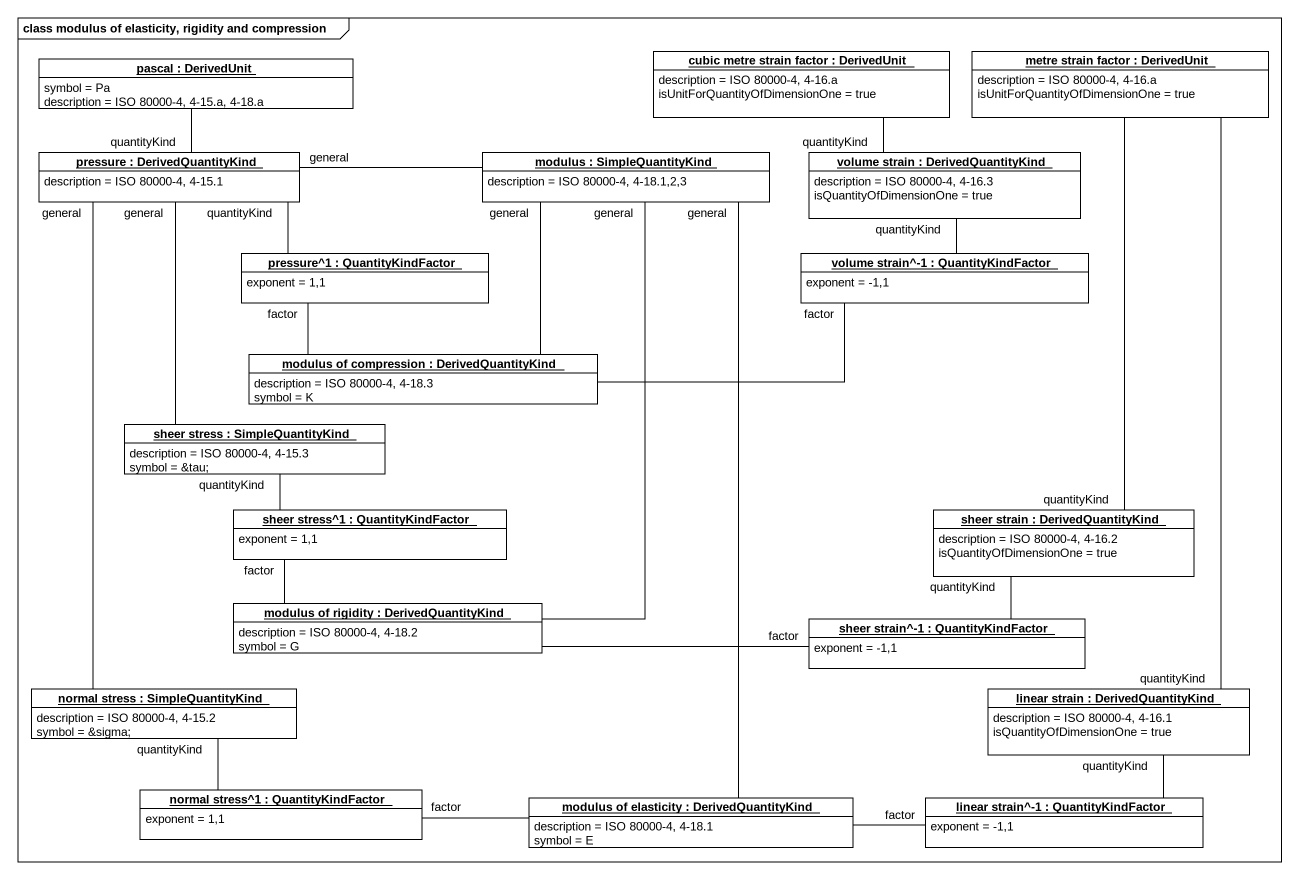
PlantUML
@startuml
mainframe class modulus of elasticity, rigidity and compression
hide circle
hide empty members
object "pascal : DerivedUnit" as pascal #FFFFFF {
  symbol = Pa
  description = ISO 80000-4, 4-15.a, 4-18.a
}
object "cubic metre strain factor : DerivedUnit" as cubic_metre_strain_factor #FFFFFF {
  description = ISO 80000-4, 4-16.a
  isUnitForQuantityOfDimensionOne = true
}
object "metre strain factor : DerivedUnit" as metre_strain_factor #FFFFFF {
  description = ISO 80000-4, 4-16.a
  isUnitForQuantityOfDimensionOne = true
}
object "pressure : DerivedQuantityKind" as pressure #FFFFFF {
  description = ISO 80000-4, 4-15.1
}
object "modulus : SimpleQuantityKind" as modulus #FFFFFF {
  description = ISO 80000-4, 4-18.1,2,3
}
object "volume strain : DerivedQuantityKind" as volume_strain #FFFFFF {
  description = ISO 80000-4, 4-16.3
  isQuantityOfDimensionOne = true
}
object "pressure^1 : QuantityKindFactor" as pressure_1 #FFFFFF {
  exponent = 1,1
}
object "volume strain^-1 : QuantityKindFactor" as volume_strain_1 #FFFFFF {
  exponent = -1,1
}
object "modulus of compression : DerivedQuantityKind" as modulus_of_compression #FFFFFF {
  description = ISO 80000-4, 4-18.3
  symbol = K
}
object "sheer stress : SimpleQuantityKind" as sheer_stress #FFFFFF {
  description = ISO 80000-4, 4-15.3
  symbol = &tau;
}
object "sheer stress^1 : QuantityKindFactor" as sheer_stress_1 #FFFFFF {
  exponent = 1,1
}
object "sheer strain : DerivedQuantityKind" as sheer_strain #FFFFFF {
  description = ISO 80000-4, 4-16.2
  isQuantityOfDimensionOne = true
}
object "modulus of rigidity : DerivedQuantityKind" as modulus_of_rigidity #FFFFFF {
  description = ISO 80000-4, 4-18.2
  symbol = G
}
object "sheer strain^-1 : QuantityKindFactor" as sheer_strain_1 #FFFFFF {
  exponent = -1,1
}
object "normal stress : SimpleQuantityKind" as normal_stress #FFFFFF {
  description = ISO 80000-4, 4-15.2
  symbol = &sigma;
}
object "linear strain : DerivedQuantityKind" as linear_strain #FFFFFF {
  description = ISO 80000-4, 4-16.1
  isQuantityOfDimensionOne = true
}
object "normal stress^1 : QuantityKindFactor" as normal_stress_1 #FFFFFF {
  exponent = 1,1
}
object "modulus of elasticity : DerivedQuantityKind" as modulus_of_elasticity #FFFFFF {
  description = ISO 80000-4, 4-18.1
  symbol = E
}
object "linear strain^-1 : QuantityKindFactor" as linear_strain_1 #FFFFFF {
  exponent = -1,1
}
pascal -- pressure : quantityKind
cubic_metre_strain_factor -- volume_strain : quantityKind
metre_strain_factor -- sheer_strain : quantityKind
metre_strain_factor -- linear_strain : quantityKind
pressure -right- pressure_1 : quantityKind
modulus -left- pressure : general
volume_strain -- volume_strain_1 : quantityKind
pressure_1 -- modulus_of_compression : factor
volume_strain_1 -left- modulus_of_compression : factor
modulus_of_compression -up- modulus : general
sheer_stress -up- pressure : general
sheer_stress -- sheer_stress_1 : quantityKind
sheer_stress_1 -- modulus_of_rigidity : factor
sheer_strain -- sheer_strain_1 : quantityKind
modulus_of_rigidity -up- modulus : general
sheer_strain_1 -left- modulus_of_rigidity : factor
normal_stress -up- pressure : general
normal_stress -- normal_stress_1 : quantityKind
linear_strain -- linear_strain_1 : quantityKind
normal_stress_1 -right- modulus_of_elasticity : factor
modulus_of_elasticity -up- modulus : general
linear_strain_1 -left- modulus_of_elasticity : factor
@enduml
